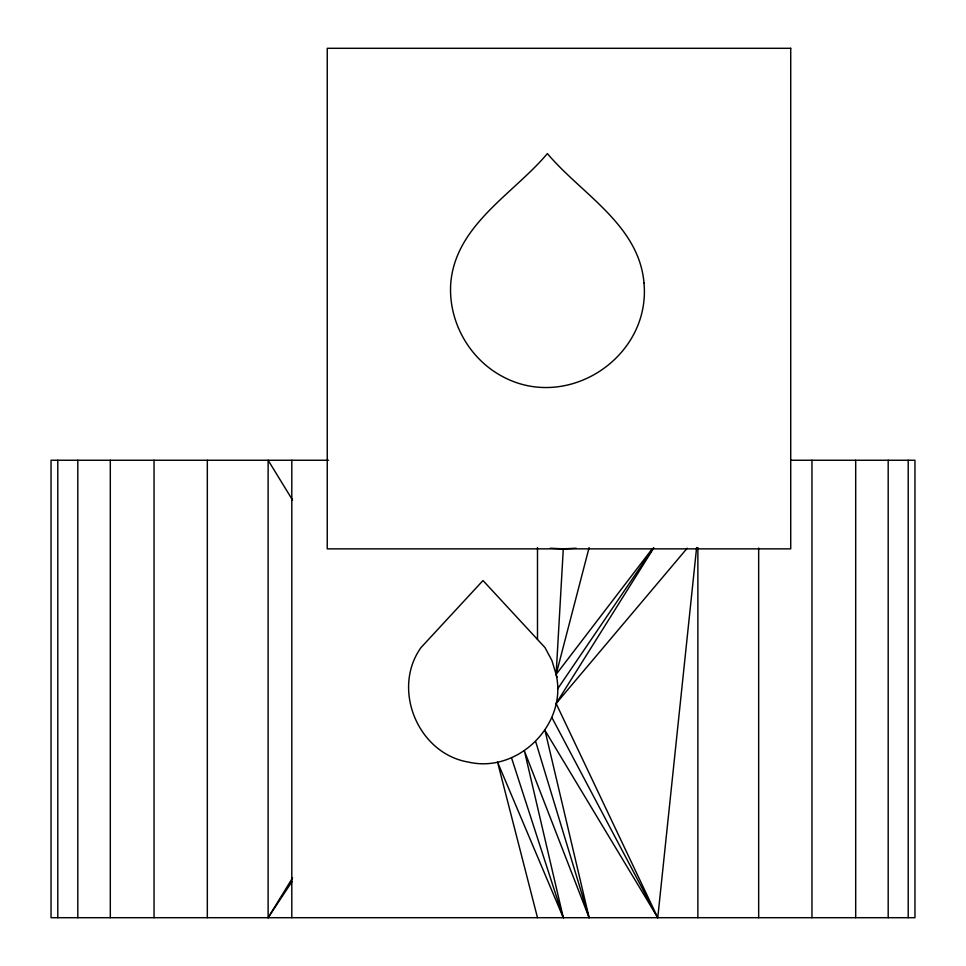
<?xml version="1.0" encoding="UTF-8"?>
<svg xmlns="http://www.w3.org/2000/svg" width="966" height="966" viewBox="0 0 966 966"><rect width="100%" height="100%" fill="white"/><g stroke="black" fill="none" stroke-linecap="round" stroke-linejoin="round"><path stroke-width="1.45" d="M576.207 548.229L563.299 548.857L556.114 674.437C567.682 724.21 518.235 773.657 468.462 762.089C418.036 753.722 391.278 689.12 421.019 647.558L483 580.542L544.981 647.558L551.876 660.442L557.008 677.311M696.619 547.541L657.761 917.7L544.981 730.393L589.115 917.7L524.417 750.956L563.299 917.7L497.538 762.089L537.494 917.7M589.115 547.589L556.114 674.437L652.267 548.785M292.565 500.086L268.125 460.251L268.125 917.7L292.565 877.865M551.876 717.509L657.761 917.7L556.114 703.514L653.765 547.976M268.125 917.7L292.167 881.378M557.551 688.975L653.547 547.794M556.114 703.514L687.2 548.205M328.549 460.251L51.041 460.251L51.041 917.7L914.959 917.7L914.959 460.251L790.719 460.251M550.403 548.229L563.299 548.857M511.533 757.851L563.299 917.7M535.707 741.683L589.115 917.7M908.209 460.251L908.209 917.7M888.189 460.251L888.189 917.7M855.695 460.251L855.695 917.7M811.959 460.251L811.959 917.7M758.672 548.06L758.672 917.7M697.875 547.589L697.875 917.7M537.494 547.589L537.494 639.456M291.804 460.251L291.804 917.7M207.328 460.251L207.328 917.7M154.041 460.251L154.041 917.7M110.305 460.251L110.305 917.7M77.811 460.251L77.811 917.7M57.791 460.251L57.791 917.7M643.996 283.026C650.83 356.611 568.757 411.456 503.383 376.981C469.271 359.316 448.007 321.352 450.772 283.026C455.686 224.885 513.357 194.033 547.384 153.582C581.411 194.033 639.081 224.885 643.996 283.026M790.719 48.3L327.245 48.3L327.245 548.857L790.719 548.857L790.719 48.3"/></g></svg>
